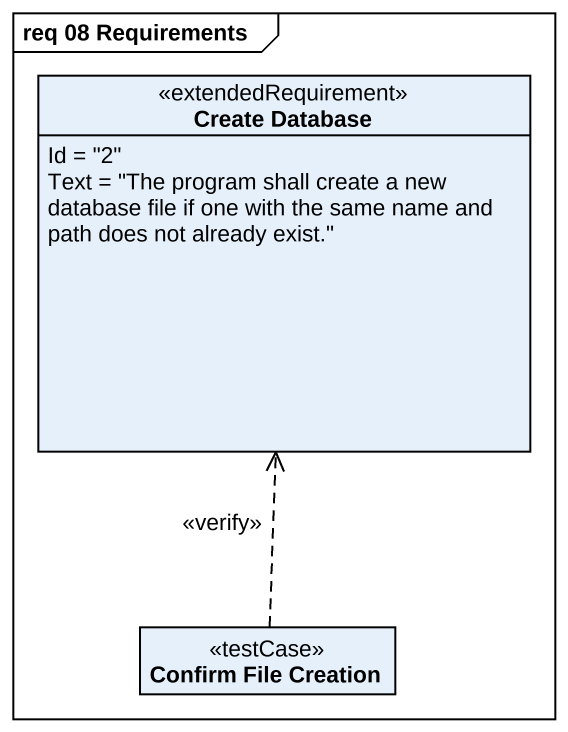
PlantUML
@startuml
mainframe req 08 Requirements
hide circle
hide empty members
class "Create Database" as Create_Database <<extendedRequirement>> {
  Id = "2"
  Text = "The program shall create a new database file if one with the same name and path does not already exist."
}
class "Confirm File Creation" as Confirm_File_Creation <<testCase>>
Confirm_File_Creation .up.> Create_Database : <<verify>>
@enduml
